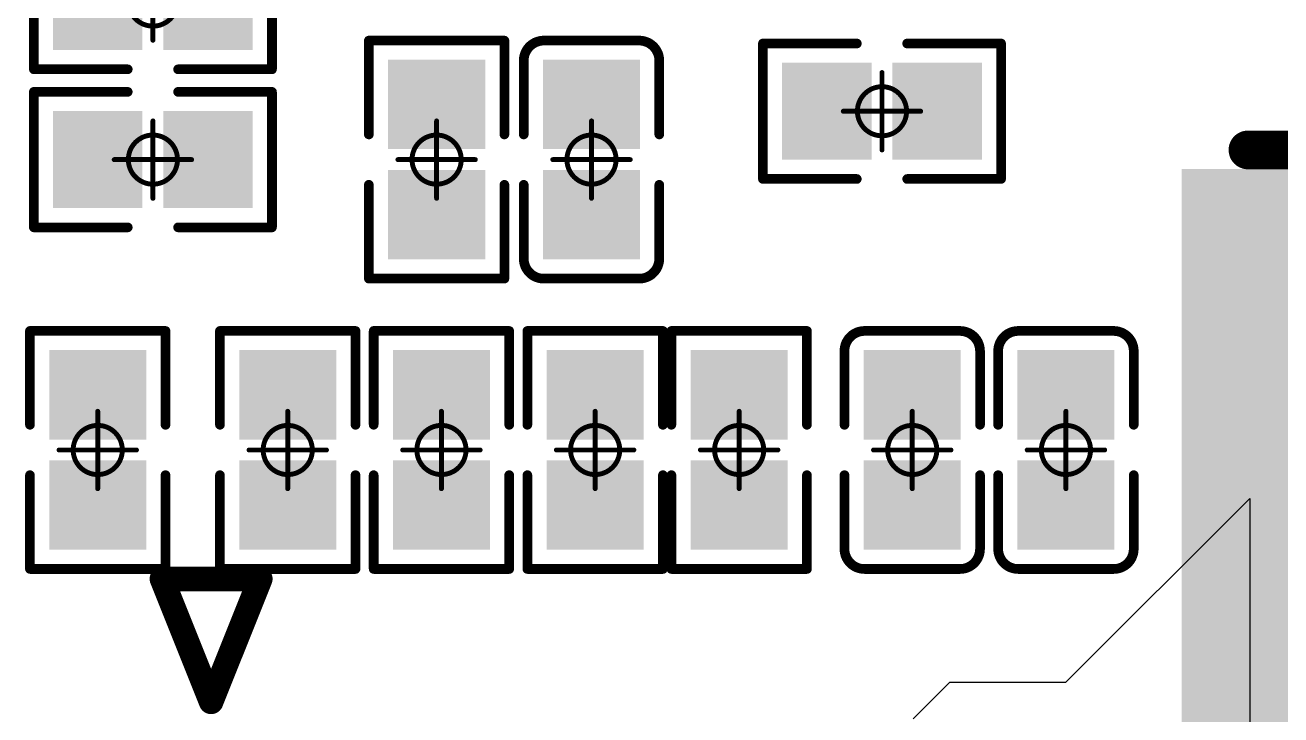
# Model space of a CAD drawing. Header units: millimetres. Extents: x 19.13 to 23.12, y 5.07 to 8.34.
# Drawn here: x 21.8309 to 22.0862, y 6.394 to 6.5343 of the extents above; entities that cross this region are included whole.
import ezdxf

# ---------------------------------------------------------------- set-up
doc = ezdxf.new("R2010")
doc.units = ezdxf.units.MM
doc.header["$MEASUREMENT"] = 0
for name, color, linetype in [('BottomLayer', 5, 'Continuous'), ('BottomOverlay', 54, 'Continuous'), ('BottomPaste', 16, 'Continuous'), ('BottomSolder', 6, 'Continuous'), ('Mechanical15', 56, 'Continuous'), ('Mechanical16', 56, 'Continuous')]:
    doc.layers.add(name, color=color, linetype=linetype)

# ---------------------------------------------------------------- blocks, each defined once
blk = doc.blocks.new('PL_3015_B_103')
at = {"layer": 'BottomLayer'}
for points in [[(-0.0689, 0.06102), (-0.0689, -0.06102), (-0.02165, 0.06102), (-0.02165, -0.06102)], [(0.02165, 0.06102), (0.02165, -0.06102), (0.0689, 0.06102), (0.0689, -0.06102)]]:
    blk.add_solid(points, dxfattribs=at)
at = {"layer": 'BottomOverlay', "const_width": 0.00787}
for points in [[(-0.05945, 0.0689), (0.0626, 0.0689)], [(-0.05945, -0.0685), (0.0626, -0.0685)]]:
    blk.add_lwpolyline(points, dxfattribs=at)
at = {"layer": 'BottomOverlay', "const_width": 0.00394}
for points in [[(-0.06142, 0.0689, 1), (-0.05748, 0.0689, 1)], [(0.06063, 0.0689, 1), (0.06457, 0.0689, 1)], [(-0.06142, -0.0685, 1), (-0.05748, -0.0685, 1)], [(0.06063, -0.0685, 1), (0.06457, -0.0685, 1)]]:
    blk.add_lwpolyline(points, format="xyb", close=True, dxfattribs=at)
at = {"layer": 'BottomPaste'}
for points in [[(-0.0689, 0.06102), (-0.0689, -0.06102), (-0.02165, 0.06102), (-0.02165, -0.06102)], [(0.02165, 0.06102), (0.02165, -0.06102), (0.0689, 0.06102), (0.0689, -0.06102)]]:
    blk.add_solid(points, dxfattribs=at)
at = {"layer": 'BottomSolder'}
for points in [[(-0.0729, 0.06502), (-0.0729, -0.06502), (-0.01765, 0.06502), (-0.01765, -0.06502)], [(0.01765, 0.06502), (0.01765, -0.06502), (0.0729, 0.06502), (0.0729, -0.06502)]]:
    blk.add_solid(points, dxfattribs=at)
blk = doc.blocks.new('C0201_B_147')
at = {"layer": 'BottomLayer'}
for points in [[(-0.01831, -0.00787), (-0.00413, -0.00787), (-0.01831, 0.00787), (-0.00413, 0.00787)], [(0.00413, -0.00787), (0.01831, -0.00787), (0.00413, 0.00787), (0.01831, 0.00787)]]:
    blk.add_solid(points, dxfattribs=at)
at = {"layer": 'BottomOverlay', "const_width": 0.00197}
for points in [[(-0.02421, 0.0097, -0.414214), (-0.02013, 0.01378)], [(0.02013, 0.01378, -0.414214), (0.02421, 0.0097)], [(-0.02013, -0.01378, -0.414214), (-0.02421, -0.0097)], [(0.02421, -0.0097, -0.414214), (0.02013, -0.01378)]]:
    blk.add_lwpolyline(points, format="xyb", dxfattribs=at)
for points in [[(-0.02013, 0.01378), (-0.00512, 0.01378)], [(0.00512, 0.01378), (0.02013, 0.01378)], [(-0.02421, 0.0097), (-0.02421, -0.0097)], [(0.02421, 0.0097), (0.02421, -0.0097)], [(-0.02013, -0.01378), (-0.00512, -0.01378)], [(0.00512, -0.01378), (0.02013, -0.01378)]]:
    blk.add_lwpolyline(points, dxfattribs=at)
at = {"layer": 'BottomOverlay', "const_width": 0.000984}
for points in [[(-0.02062, 0.01378, 1), (-0.01964, 0.01378, 1)], [(-0.02062, 0.01378, 1), (-0.01964, 0.01378, 1)], [(-0.00561, 0.01378, 1), (-0.00463, 0.01378, 1)], [(0.00463, 0.01378, 1), (0.00561, 0.01378, 1)], [(0.01964, 0.01378, 1), (0.02062, 0.01378, 1)], [(0.01964, 0.01378, 1), (0.02062, 0.01378, 1)], [(-0.0247, 0.0097, 1), (-0.02372, 0.0097, 1)], [(-0.0247, 0.0097, 1), (-0.02372, 0.0097, 1)], [(0.02372, 0.0097, 1), (0.0247, 0.0097, 1)], [(0.02372, 0.0097, 1), (0.0247, 0.0097, 1)], [(-0.0247, -0.0097, 1), (-0.02372, -0.0097, 1)], [(-0.0247, -0.0097, 1), (-0.02372, -0.0097, 1)], [(0.02372, -0.0097, 1), (0.0247, -0.0097, 1)], [(0.02372, -0.0097, 1), (0.0247, -0.0097, 1)], [(-0.02062, -0.01378, 1), (-0.01964, -0.01378, 1)], [(-0.02062, -0.01378, 1), (-0.01964, -0.01378, 1)], [(-0.00561, -0.01378, 1), (-0.00463, -0.01378, 1)], [(0.00463, -0.01378, 1), (0.00561, -0.01378, 1)], [(0.01964, -0.01378, 1), (0.02062, -0.01378, 1)], [(0.01964, -0.01378, 1), (0.02062, -0.01378, 1)]]:
    blk.add_lwpolyline(points, format="xyb", close=True, dxfattribs=at)
at = {"layer": 'BottomPaste'}
for points in [[(-0.01831, -0.00787), (-0.00413, -0.00787), (-0.01831, 0.00787), (-0.00413, 0.00787)], [(0.00413, -0.00787), (0.01831, -0.00787), (0.00413, 0.00787), (0.01831, 0.00787)]]:
    blk.add_solid(points, dxfattribs=at)
at = {"layer": 'BottomSolder'}
for points in [[(-0.02031, -0.00987), (-0.00213, -0.00987), (-0.02031, 0.00987), (-0.00213, 0.00987)], [(0.00213, -0.00987), (0.02031, -0.00987), (0.00213, 0.00987), (0.02031, 0.00987)]]:
    blk.add_solid(points, dxfattribs=at)
at = {"layer": 'Mechanical15', "const_width": 0.001}
for points in [[(0, 0.00787), (0, -0.00787)], [(-0.00787, 0), (0.00787, 0)]]:
    blk.add_lwpolyline(points, dxfattribs=at)
at = {"layer": 'Mechanical15'}
for points, const_width in [([(-0.00025, 0.00787, 1), (0.00025, 0.00787, 1)], 0.0005), ([(0.005, 0, 1), (-0.005, 0, 1)], 0.001), ([(-0.00812, 0, 1), (-0.00762, 0, 1)], 0.0005), ([(-0.00525, 0, 1), (-0.00475, 0, 1)], 0.0005), ([(0.00475, 0, 1), (0.00525, 0, 1)], 0.0005), ([(0.00762, 0, 1), (0.00812, 0, 1)], 0.0005), ([(-0.00025, -0.00787, 1), (0.00025, -0.00787, 1)], 0.0005)]:
    blk.add_lwpolyline(points, format="xyb", close=True, dxfattribs=dict(at, const_width=const_width))
blk = doc.blocks.new('C0201_B_150')
at = {"layer": 'BottomLayer'}
for points in [[(-0.01831, -0.00787), (-0.00413, -0.00787), (-0.01831, 0.00787), (-0.00413, 0.00787)], [(0.00413, -0.00787), (0.01831, -0.00787), (0.00413, 0.00787), (0.01831, 0.00787)]]:
    blk.add_solid(points, dxfattribs=at)
at = {"layer": 'BottomOverlay', "const_width": 0.00197}
for points in [[(-0.02421, 0.0097, -0.414214), (-0.02013, 0.01378)], [(0.02013, 0.01378, -0.414214), (0.02421, 0.0097)], [(-0.02013, -0.01378, -0.414214), (-0.02421, -0.0097)], [(0.02421, -0.0097, -0.414214), (0.02013, -0.01378)]]:
    blk.add_lwpolyline(points, format="xyb", dxfattribs=at)
for points in [[(-0.02013, 0.01378), (-0.00512, 0.01378)], [(0.00512, 0.01378), (0.02013, 0.01378)], [(-0.02421, 0.0097), (-0.02421, -0.0097)], [(0.02421, 0.0097), (0.02421, -0.0097)], [(-0.02013, -0.01378), (-0.00512, -0.01378)], [(0.00512, -0.01378), (0.02013, -0.01378)]]:
    blk.add_lwpolyline(points, dxfattribs=at)
at = {"layer": 'BottomOverlay', "const_width": 0.000984}
for points in [[(-0.02062, 0.01378, 1), (-0.01964, 0.01378, 1)], [(-0.02062, 0.01378, 1), (-0.01964, 0.01378, 1)], [(-0.00561, 0.01378, 1), (-0.00463, 0.01378, 1)], [(0.00463, 0.01378, 1), (0.00561, 0.01378, 1)], [(0.01964, 0.01378, 1), (0.02062, 0.01378, 1)], [(0.01964, 0.01378, 1), (0.02062, 0.01378, 1)], [(-0.0247, 0.0097, 1), (-0.02372, 0.0097, 1)], [(-0.0247, 0.0097, 1), (-0.02372, 0.0097, 1)], [(0.02372, 0.0097, 1), (0.0247, 0.0097, 1)], [(0.02372, 0.0097, 1), (0.0247, 0.0097, 1)], [(-0.0247, -0.0097, 1), (-0.02372, -0.0097, 1)], [(-0.0247, -0.0097, 1), (-0.02372, -0.0097, 1)], [(0.02372, -0.0097, 1), (0.0247, -0.0097, 1)], [(0.02372, -0.0097, 1), (0.0247, -0.0097, 1)], [(-0.02062, -0.01378, 1), (-0.01964, -0.01378, 1)], [(-0.02062, -0.01378, 1), (-0.01964, -0.01378, 1)], [(-0.00561, -0.01378, 1), (-0.00463, -0.01378, 1)], [(0.00463, -0.01378, 1), (0.00561, -0.01378, 1)], [(0.01964, -0.01378, 1), (0.02062, -0.01378, 1)], [(0.01964, -0.01378, 1), (0.02062, -0.01378, 1)]]:
    blk.add_lwpolyline(points, format="xyb", close=True, dxfattribs=at)
at = {"layer": 'BottomPaste'}
for points in [[(-0.01831, -0.00787), (-0.00413, -0.00787), (-0.01831, 0.00787), (-0.00413, 0.00787)], [(0.00413, -0.00787), (0.01831, -0.00787), (0.00413, 0.00787), (0.01831, 0.00787)]]:
    blk.add_solid(points, dxfattribs=at)
at = {"layer": 'BottomSolder'}
for points in [[(-0.02031, -0.00987), (-0.00213, -0.00987), (-0.02031, 0.00987), (-0.00213, 0.00987)], [(0.00213, -0.00987), (0.02031, -0.00987), (0.00213, 0.00987), (0.02031, 0.00987)]]:
    blk.add_solid(points, dxfattribs=at)
at = {"layer": 'Mechanical15', "const_width": 0.001}
for points in [[(0, 0.00787), (0, -0.00787)], [(-0.00787, 0), (0.00787, 0)]]:
    blk.add_lwpolyline(points, dxfattribs=at)
at = {"layer": 'Mechanical15'}
for points, const_width in [([(-0.00025, 0.00787, 1), (0.00025, 0.00787, 1)], 0.0005), ([(0.005, 0, 1), (-0.005, 0, 1)], 0.001), ([(-0.00812, 0, 1), (-0.00762, 0, 1)], 0.0005), ([(-0.00525, 0, 1), (-0.00475, 0, 1)], 0.0005), ([(0.00475, 0, 1), (0.00525, 0, 1)], 0.0005), ([(0.00762, 0, 1), (0.00812, 0, 1)], 0.0005), ([(-0.00025, -0.00787, 1), (0.00025, -0.00787, 1)], 0.0005)]:
    blk.add_lwpolyline(points, format="xyb", close=True, dxfattribs=dict(at, const_width=const_width))
blk = doc.blocks.new('C0201_B_154')
at = {"layer": 'BottomLayer'}
for points in [[(-0.01831, -0.00787), (-0.00413, -0.00787), (-0.01831, 0.00787), (-0.00413, 0.00787)], [(0.00413, -0.00787), (0.01831, -0.00787), (0.00413, 0.00787), (0.01831, 0.00787)]]:
    blk.add_solid(points, dxfattribs=at)
at = {"layer": 'BottomOverlay', "const_width": 0.00197}
for points in [[(-0.02421, 0.0097, -0.414214), (-0.02013, 0.01378)], [(0.02013, 0.01378, -0.414214), (0.02421, 0.0097)], [(-0.02013, -0.01378, -0.414214), (-0.02421, -0.0097)], [(0.02421, -0.0097, -0.414214), (0.02013, -0.01378)]]:
    blk.add_lwpolyline(points, format="xyb", dxfattribs=at)
for points in [[(-0.02013, 0.01378), (-0.00512, 0.01378)], [(0.00512, 0.01378), (0.02013, 0.01378)], [(-0.02421, 0.0097), (-0.02421, -0.0097)], [(0.02421, 0.0097), (0.02421, -0.0097)], [(-0.02013, -0.01378), (-0.00512, -0.01378)], [(0.00512, -0.01378), (0.02013, -0.01378)]]:
    blk.add_lwpolyline(points, dxfattribs=at)
at = {"layer": 'BottomOverlay', "const_width": 0.000984}
for points in [[(-0.02062, 0.01378, 1), (-0.01964, 0.01378, 1)], [(-0.02062, 0.01378, 1), (-0.01964, 0.01378, 1)], [(-0.00561, 0.01378, 1), (-0.00463, 0.01378, 1)], [(0.00463, 0.01378, 1), (0.00561, 0.01378, 1)], [(0.01964, 0.01378, 1), (0.02062, 0.01378, 1)], [(0.01964, 0.01378, 1), (0.02062, 0.01378, 1)], [(-0.0247, 0.0097, 1), (-0.02372, 0.0097, 1)], [(-0.0247, 0.0097, 1), (-0.02372, 0.0097, 1)], [(0.02372, 0.0097, 1), (0.0247, 0.0097, 1)], [(0.02372, 0.0097, 1), (0.0247, 0.0097, 1)], [(-0.0247, -0.0097, 1), (-0.02372, -0.0097, 1)], [(-0.0247, -0.0097, 1), (-0.02372, -0.0097, 1)], [(0.02372, -0.0097, 1), (0.0247, -0.0097, 1)], [(0.02372, -0.0097, 1), (0.0247, -0.0097, 1)], [(-0.02062, -0.01378, 1), (-0.01964, -0.01378, 1)], [(-0.02062, -0.01378, 1), (-0.01964, -0.01378, 1)], [(-0.00561, -0.01378, 1), (-0.00463, -0.01378, 1)], [(0.00463, -0.01378, 1), (0.00561, -0.01378, 1)], [(0.01964, -0.01378, 1), (0.02062, -0.01378, 1)], [(0.01964, -0.01378, 1), (0.02062, -0.01378, 1)]]:
    blk.add_lwpolyline(points, format="xyb", close=True, dxfattribs=at)
at = {"layer": 'BottomPaste'}
for points in [[(-0.01831, -0.00787), (-0.00413, -0.00787), (-0.01831, 0.00787), (-0.00413, 0.00787)], [(0.00413, -0.00787), (0.01831, -0.00787), (0.00413, 0.00787), (0.01831, 0.00787)]]:
    blk.add_solid(points, dxfattribs=at)
at = {"layer": 'BottomSolder'}
for points in [[(-0.02031, -0.00987), (-0.00213, -0.00987), (-0.02031, 0.00987), (-0.00213, 0.00987)], [(0.00213, -0.00987), (0.02031, -0.00987), (0.00213, 0.00987), (0.02031, 0.00987)]]:
    blk.add_solid(points, dxfattribs=at)
at = {"layer": 'Mechanical15', "const_width": 0.001}
for points in [[(0, 0.00787), (0, -0.00787)], [(-0.00787, 0), (0.00787, 0)]]:
    blk.add_lwpolyline(points, dxfattribs=at)
at = {"layer": 'Mechanical15'}
for points, const_width in [([(-0.00025, 0.00787, 1), (0.00025, 0.00787, 1)], 0.0005), ([(0.005, 0, 1), (-0.005, 0, 1)], 0.001), ([(-0.00812, 0, 1), (-0.00762, 0, 1)], 0.0005), ([(-0.00525, 0, 1), (-0.00475, 0, 1)], 0.0005), ([(0.00475, 0, 1), (0.00525, 0, 1)], 0.0005), ([(0.00762, 0, 1), (0.00812, 0, 1)], 0.0005), ([(-0.00025, -0.00787, 1), (0.00025, -0.00787, 1)], 0.0005)]:
    blk.add_lwpolyline(points, format="xyb", close=True, dxfattribs=dict(at, const_width=const_width))
blk = doc.blocks.new('R0201_B_340')
at = {"layer": 'BottomLayer'}
for points in [[(-0.01831, -0.00787), (-0.00413, -0.00787), (-0.01831, 0.00787), (-0.00413, 0.00787)], [(0.00413, -0.00787), (0.01831, -0.00787), (0.00413, 0.00787), (0.01831, 0.00787)]]:
    blk.add_solid(points, dxfattribs=at)
at = {"layer": 'BottomOverlay', "const_width": 0.00197}
for points in [[(-0.02421, 0.01378), (-0.00512, 0.01378)], [(-0.02421, -0.01378), (-0.02421, 0.01378)], [(0.00512, 0.01378), (0.02421, 0.01378)], [(0.02421, -0.01378), (0.02421, 0.01378)], [(-0.02421, -0.01378), (-0.00512, -0.01378)], [(0.00512, -0.01378), (0.02421, -0.01378)]]:
    blk.add_lwpolyline(points, dxfattribs=at)
at = {"layer": 'BottomOverlay', "const_width": 0.000984}
for points in [[(-0.0247, 0.01378, 1), (-0.02372, 0.01378, 1)], [(-0.0247, 0.01378, 1), (-0.02372, 0.01378, 1)], [(-0.00561, 0.01378, 1), (-0.00463, 0.01378, 1)], [(0.00463, 0.01378, 1), (0.00561, 0.01378, 1)], [(0.02372, 0.01378, 1), (0.0247, 0.01378, 1)], [(0.02372, 0.01378, 1), (0.0247, 0.01378, 1)], [(-0.0247, -0.01378, 1), (-0.02372, -0.01378, 1)], [(-0.0247, -0.01378, 1), (-0.02372, -0.01378, 1)], [(-0.00561, -0.01378, 1), (-0.00463, -0.01378, 1)], [(0.00463, -0.01378, 1), (0.00561, -0.01378, 1)], [(0.02372, -0.01378, 1), (0.0247, -0.01378, 1)], [(0.02372, -0.01378, 1), (0.0247, -0.01378, 1)]]:
    blk.add_lwpolyline(points, format="xyb", close=True, dxfattribs=at)
at = {"layer": 'BottomPaste'}
for points in [[(-0.01831, -0.00787), (-0.00413, -0.00787), (-0.01831, 0.00787), (-0.00413, 0.00787)], [(0.00413, -0.00787), (0.01831, -0.00787), (0.00413, 0.00787), (0.01831, 0.00787)]]:
    blk.add_solid(points, dxfattribs=at)
at = {"layer": 'BottomSolder'}
for points in [[(-0.02031, -0.00987), (-0.00213, -0.00987), (-0.02031, 0.00987), (-0.00213, 0.00987)], [(0.00213, -0.00987), (0.02031, -0.00987), (0.00213, 0.00987), (0.02031, 0.00987)]]:
    blk.add_solid(points, dxfattribs=at)
at = {"layer": 'Mechanical15', "const_width": 0.001}
for points in [[(0, -0.00787), (0, 0.00787)], [(-0.00787, 0), (0.00787, 0)]]:
    blk.add_lwpolyline(points, dxfattribs=at)
at = {"layer": 'Mechanical15'}
for points, const_width in [([(-0.00025, 0.00787, 1), (0.00025, 0.00787, 1)], 0.0005), ([(0.005, 0, 1), (-0.005, 0, 1)], 0.001), ([(-0.00812, 0, 1), (-0.00762, 0, 1)], 0.0005), ([(-0.00525, 0, 1), (-0.00475, 0, 1)], 0.0005), ([(0.00475, 0, 1), (0.00525, 0, 1)], 0.0005), ([(0.00762, 0, 1), (0.00812, 0, 1)], 0.0005), ([(-0.00025, -0.00787, 1), (0.00025, -0.00787, 1)], 0.0005)]:
    blk.add_lwpolyline(points, format="xyb", close=True, dxfattribs=dict(at, const_width=const_width))
blk = doc.blocks.new('R0201_B_342')
at = {"layer": 'BottomLayer'}
for points in [[(-0.01831, -0.00787), (-0.00413, -0.00787), (-0.01831, 0.00787), (-0.00413, 0.00787)], [(0.00413, -0.00787), (0.01831, -0.00787), (0.00413, 0.00787), (0.01831, 0.00787)]]:
    blk.add_solid(points, dxfattribs=at)
at = {"layer": 'BottomOverlay', "const_width": 0.00197}
for points in [[(-0.02421, 0.01378), (-0.00512, 0.01378)], [(-0.02421, -0.01378), (-0.02421, 0.01378)], [(0.00512, 0.01378), (0.02421, 0.01378)], [(0.02421, -0.01378), (0.02421, 0.01378)], [(-0.02421, -0.01378), (-0.00512, -0.01378)], [(0.00512, -0.01378), (0.02421, -0.01378)]]:
    blk.add_lwpolyline(points, dxfattribs=at)
at = {"layer": 'BottomOverlay', "const_width": 0.000984}
for points in [[(-0.0247, 0.01378, 1), (-0.02372, 0.01378, 1)], [(-0.0247, 0.01378, 1), (-0.02372, 0.01378, 1)], [(-0.00561, 0.01378, 1), (-0.00463, 0.01378, 1)], [(0.00463, 0.01378, 1), (0.00561, 0.01378, 1)], [(0.02372, 0.01378, 1), (0.0247, 0.01378, 1)], [(0.02372, 0.01378, 1), (0.0247, 0.01378, 1)], [(-0.0247, -0.01378, 1), (-0.02372, -0.01378, 1)], [(-0.0247, -0.01378, 1), (-0.02372, -0.01378, 1)], [(-0.00561, -0.01378, 1), (-0.00463, -0.01378, 1)], [(0.00463, -0.01378, 1), (0.00561, -0.01378, 1)], [(0.02372, -0.01378, 1), (0.0247, -0.01378, 1)], [(0.02372, -0.01378, 1), (0.0247, -0.01378, 1)]]:
    blk.add_lwpolyline(points, format="xyb", close=True, dxfattribs=at)
at = {"layer": 'BottomPaste'}
for points in [[(-0.01831, -0.00787), (-0.00413, -0.00787), (-0.01831, 0.00787), (-0.00413, 0.00787)], [(0.00413, -0.00787), (0.01831, -0.00787), (0.00413, 0.00787), (0.01831, 0.00787)]]:
    blk.add_solid(points, dxfattribs=at)
at = {"layer": 'BottomSolder'}
for points in [[(-0.02031, -0.00987), (-0.00213, -0.00987), (-0.02031, 0.00987), (-0.00213, 0.00987)], [(0.00213, -0.00987), (0.02031, -0.00987), (0.00213, 0.00987), (0.02031, 0.00987)]]:
    blk.add_solid(points, dxfattribs=at)
at = {"layer": 'Mechanical15', "const_width": 0.001}
for points in [[(0, -0.00787), (0, 0.00787)], [(-0.00787, 0), (0.00787, 0)]]:
    blk.add_lwpolyline(points, dxfattribs=at)
at = {"layer": 'Mechanical15'}
for points, const_width in [([(-0.00025, 0.00787, 1), (0.00025, 0.00787, 1)], 0.0005), ([(0.005, 0, 1), (-0.005, 0, 1)], 0.001), ([(-0.00812, 0, 1), (-0.00762, 0, 1)], 0.0005), ([(-0.00525, 0, 1), (-0.00475, 0, 1)], 0.0005), ([(0.00475, 0, 1), (0.00525, 0, 1)], 0.0005), ([(0.00762, 0, 1), (0.00812, 0, 1)], 0.0005), ([(-0.00025, -0.00787, 1), (0.00025, -0.00787, 1)], 0.0005)]:
    blk.add_lwpolyline(points, format="xyb", close=True, dxfattribs=dict(at, const_width=const_width))
blk = doc.blocks.new('R0201_B_346')
at = {"layer": 'BottomLayer'}
for points in [[(-0.01831, -0.00787), (-0.00413, -0.00787), (-0.01831, 0.00787), (-0.00413, 0.00787)], [(0.00413, -0.00787), (0.01831, -0.00787), (0.00413, 0.00787), (0.01831, 0.00787)]]:
    blk.add_solid(points, dxfattribs=at)
at = {"layer": 'BottomOverlay', "const_width": 0.00197}
for points in [[(-0.00512, 0.01378), (-0.02421, 0.01378)], [(-0.02421, 0.01378), (-0.02421, -0.01378)], [(0.02421, 0.01378), (0.00512, 0.01378)], [(0.02421, 0.01378), (0.02421, -0.01378)], [(-0.00512, -0.01378), (-0.02421, -0.01378)], [(0.02421, -0.01378), (0.00512, -0.01378)]]:
    blk.add_lwpolyline(points, dxfattribs=at)
at = {"layer": 'BottomOverlay', "const_width": 0.000984}
for points in [[(-0.0247, 0.01378, 1), (-0.02372, 0.01378, 1)], [(-0.0247, 0.01378, 1), (-0.02372, 0.01378, 1)], [(-0.00561, 0.01378, 1), (-0.00463, 0.01378, 1)], [(0.00463, 0.01378, 1), (0.00561, 0.01378, 1)], [(0.02372, 0.01378, 1), (0.0247, 0.01378, 1)], [(0.02372, 0.01378, 1), (0.0247, 0.01378, 1)], [(-0.0247, -0.01378, 1), (-0.02372, -0.01378, 1)], [(-0.0247, -0.01378, 1), (-0.02372, -0.01378, 1)], [(-0.00561, -0.01378, 1), (-0.00463, -0.01378, 1)], [(0.00463, -0.01378, 1), (0.00561, -0.01378, 1)], [(0.02372, -0.01378, 1), (0.0247, -0.01378, 1)], [(0.02372, -0.01378, 1), (0.0247, -0.01378, 1)]]:
    blk.add_lwpolyline(points, format="xyb", close=True, dxfattribs=at)
at = {"layer": 'BottomPaste'}
for points in [[(-0.01831, -0.00787), (-0.00413, -0.00787), (-0.01831, 0.00787), (-0.00413, 0.00787)], [(0.00413, -0.00787), (0.01831, -0.00787), (0.00413, 0.00787), (0.01831, 0.00787)]]:
    blk.add_solid(points, dxfattribs=at)
at = {"layer": 'BottomSolder'}
for points in [[(-0.02031, -0.00987), (-0.00213, -0.00987), (-0.02031, 0.00987), (-0.00213, 0.00987)], [(0.00213, -0.00987), (0.02031, -0.00987), (0.00213, 0.00987), (0.02031, 0.00987)]]:
    blk.add_solid(points, dxfattribs=at)
at = {"layer": 'Mechanical15', "const_width": 0.001}
for points in [[(0, 0.00787), (0, -0.00787)], [(0.00787, 0), (-0.00787, 0)]]:
    blk.add_lwpolyline(points, dxfattribs=at)
at = {"layer": 'Mechanical15'}
for points, const_width in [([(-0.00025, 0.00787, 1), (0.00025, 0.00787, 1)], 0.0005), ([(0.005, 0, 1), (-0.005, 0, 1)], 0.001), ([(-0.00812, 0, 1), (-0.00762, 0, 1)], 0.0005), ([(-0.00525, 0, 1), (-0.00475, 0, 1)], 0.0005), ([(0.00475, 0, 1), (0.00525, 0, 1)], 0.0005), ([(0.00762, 0, 1), (0.00812, 0, 1)], 0.0005), ([(-0.00025, -0.00787, 1), (0.00025, -0.00787, 1)], 0.0005)]:
    blk.add_lwpolyline(points, format="xyb", close=True, dxfattribs=dict(at, const_width=const_width))
blk = doc.blocks.new('R0201_B_347')
at = {"layer": 'BottomLayer'}
for points in [[(-0.01831, -0.00787), (-0.00413, -0.00787), (-0.01831, 0.00787), (-0.00413, 0.00787)], [(0.00413, -0.00787), (0.01831, -0.00787), (0.00413, 0.00787), (0.01831, 0.00787)]]:
    blk.add_solid(points, dxfattribs=at)
at = {"layer": 'BottomOverlay', "const_width": 0.00197}
for points in [[(-0.02421, 0.01378), (-0.00512, 0.01378)], [(-0.02421, 0.01378), (-0.02421, -0.01378)], [(0.00512, 0.01378), (0.02421, 0.01378)], [(0.02421, 0.01378), (0.02421, -0.01378)], [(-0.02421, -0.01378), (-0.00512, -0.01378)], [(0.00512, -0.01378), (0.02421, -0.01378)]]:
    blk.add_lwpolyline(points, dxfattribs=at)
at = {"layer": 'BottomOverlay', "const_width": 0.000984}
for points in [[(-0.0247, 0.01378, 1), (-0.02372, 0.01378, 1)], [(-0.0247, 0.01378, 1), (-0.02372, 0.01378, 1)], [(-0.00561, 0.01378, 1), (-0.00463, 0.01378, 1)], [(0.00463, 0.01378, 1), (0.00561, 0.01378, 1)], [(0.02372, 0.01378, 1), (0.0247, 0.01378, 1)], [(0.02372, 0.01378, 1), (0.0247, 0.01378, 1)], [(-0.0247, -0.01378, 1), (-0.02372, -0.01378, 1)], [(-0.0247, -0.01378, 1), (-0.02372, -0.01378, 1)], [(-0.00561, -0.01378, 1), (-0.00463, -0.01378, 1)], [(0.00463, -0.01378, 1), (0.00561, -0.01378, 1)], [(0.02372, -0.01378, 1), (0.0247, -0.01378, 1)], [(0.02372, -0.01378, 1), (0.0247, -0.01378, 1)]]:
    blk.add_lwpolyline(points, format="xyb", close=True, dxfattribs=at)
at = {"layer": 'BottomPaste'}
for points in [[(-0.01831, -0.00787), (-0.00413, -0.00787), (-0.01831, 0.00787), (-0.00413, 0.00787)], [(0.00413, -0.00787), (0.01831, -0.00787), (0.00413, 0.00787), (0.01831, 0.00787)]]:
    blk.add_solid(points, dxfattribs=at)
at = {"layer": 'BottomSolder'}
for points in [[(-0.02031, -0.00987), (-0.00213, -0.00987), (-0.02031, 0.00987), (-0.00213, 0.00987)], [(0.00213, -0.00987), (0.02031, -0.00987), (0.00213, 0.00987), (0.02031, 0.00987)]]:
    blk.add_solid(points, dxfattribs=at)
at = {"layer": 'Mechanical15', "const_width": 0.001}
for points in [[(0, 0.00787), (0, -0.00787)], [(-0.00787, 0), (0.00787, 0)]]:
    blk.add_lwpolyline(points, dxfattribs=at)
at = {"layer": 'Mechanical15'}
for points, const_width in [([(-0.00025, 0.00787, 1), (0.00025, 0.00787, 1)], 0.0005), ([(0.005, 0, 1), (-0.005, 0, 1)], 0.001), ([(-0.00812, 0, 1), (-0.00762, 0, 1)], 0.0005), ([(-0.00525, 0, 1), (-0.00475, 0, 1)], 0.0005), ([(0.00475, 0, 1), (0.00525, 0, 1)], 0.0005), ([(0.00762, 0, 1), (0.00812, 0, 1)], 0.0005), ([(-0.00025, -0.00787, 1), (0.00025, -0.00787, 1)], 0.0005)]:
    blk.add_lwpolyline(points, format="xyb", close=True, dxfattribs=dict(at, const_width=const_width))
blk = doc.blocks.new('R0201_B_350')
at = {"layer": 'BottomLayer'}
for points in [[(-0.01831, -0.00787), (-0.00413, -0.00787), (-0.01831, 0.00787), (-0.00413, 0.00787)], [(0.00413, -0.00787), (0.01831, -0.00787), (0.00413, 0.00787), (0.01831, 0.00787)]]:
    blk.add_solid(points, dxfattribs=at)
at = {"layer": 'BottomOverlay', "const_width": 0.00197}
for points in [[(-0.02421, 0.01378), (-0.00512, 0.01378)], [(-0.02421, 0.01378), (-0.02421, -0.01378)], [(0.00512, 0.01378), (0.02421, 0.01378)], [(0.02421, 0.01378), (0.02421, -0.01378)], [(-0.02421, -0.01378), (-0.00512, -0.01378)], [(0.00512, -0.01378), (0.02421, -0.01378)]]:
    blk.add_lwpolyline(points, dxfattribs=at)
at = {"layer": 'BottomOverlay', "const_width": 0.000984}
for points in [[(-0.0247, 0.01378, 1), (-0.02372, 0.01378, 1)], [(-0.0247, 0.01378, 1), (-0.02372, 0.01378, 1)], [(-0.00561, 0.01378, 1), (-0.00463, 0.01378, 1)], [(0.00463, 0.01378, 1), (0.00561, 0.01378, 1)], [(0.02372, 0.01378, 1), (0.0247, 0.01378, 1)], [(0.02372, 0.01378, 1), (0.0247, 0.01378, 1)], [(-0.0247, -0.01378, 1), (-0.02372, -0.01378, 1)], [(-0.0247, -0.01378, 1), (-0.02372, -0.01378, 1)], [(-0.00561, -0.01378, 1), (-0.00463, -0.01378, 1)], [(0.00463, -0.01378, 1), (0.00561, -0.01378, 1)], [(0.02372, -0.01378, 1), (0.0247, -0.01378, 1)], [(0.02372, -0.01378, 1), (0.0247, -0.01378, 1)]]:
    blk.add_lwpolyline(points, format="xyb", close=True, dxfattribs=at)
at = {"layer": 'BottomPaste'}
for points in [[(-0.01831, -0.00787), (-0.00413, -0.00787), (-0.01831, 0.00787), (-0.00413, 0.00787)], [(0.00413, -0.00787), (0.01831, -0.00787), (0.00413, 0.00787), (0.01831, 0.00787)]]:
    blk.add_solid(points, dxfattribs=at)
at = {"layer": 'BottomSolder'}
for points in [[(-0.02031, -0.00987), (-0.00213, -0.00987), (-0.02031, 0.00987), (-0.00213, 0.00987)], [(0.00213, -0.00987), (0.02031, -0.00987), (0.00213, 0.00987), (0.02031, 0.00987)]]:
    blk.add_solid(points, dxfattribs=at)
at = {"layer": 'Mechanical15', "const_width": 0.001}
for points in [[(0, 0.00787), (0, -0.00787)], [(-0.00787, 0), (0.00787, 0)]]:
    blk.add_lwpolyline(points, dxfattribs=at)
at = {"layer": 'Mechanical15'}
for points, const_width in [([(-0.00025, 0.00787, 1), (0.00025, 0.00787, 1)], 0.0005), ([(0.005, 0, 1), (-0.005, 0, 1)], 0.001), ([(-0.00812, 0, 1), (-0.00762, 0, 1)], 0.0005), ([(-0.00525, 0, 1), (-0.00475, 0, 1)], 0.0005), ([(0.00475, 0, 1), (0.00525, 0, 1)], 0.0005), ([(0.00762, 0, 1), (0.00812, 0, 1)], 0.0005), ([(-0.00025, -0.00787, 1), (0.00025, -0.00787, 1)], 0.0005)]:
    blk.add_lwpolyline(points, format="xyb", close=True, dxfattribs=dict(at, const_width=const_width))
blk = doc.blocks.new('R0201_B_352')
at = {"layer": 'BottomLayer'}
for points in [[(-0.01831, -0.00787), (-0.00413, -0.00787), (-0.01831, 0.00787), (-0.00413, 0.00787)], [(0.00413, -0.00787), (0.01831, -0.00787), (0.00413, 0.00787), (0.01831, 0.00787)]]:
    blk.add_solid(points, dxfattribs=at)
at = {"layer": 'BottomOverlay', "const_width": 0.00197}
for points in [[(-0.00512, 0.01378), (-0.02421, 0.01378)], [(-0.02421, -0.01378), (-0.02421, 0.01378)], [(0.02421, 0.01378), (0.00512, 0.01378)], [(0.02421, -0.01378), (0.02421, 0.01378)], [(-0.00512, -0.01378), (-0.02421, -0.01378)], [(0.02421, -0.01378), (0.00512, -0.01378)]]:
    blk.add_lwpolyline(points, dxfattribs=at)
at = {"layer": 'BottomOverlay', "const_width": 0.000984}
for points in [[(-0.0247, 0.01378, 1), (-0.02372, 0.01378, 1)], [(-0.0247, 0.01378, 1), (-0.02372, 0.01378, 1)], [(-0.00561, 0.01378, 1), (-0.00463, 0.01378, 1)], [(0.00463, 0.01378, 1), (0.00561, 0.01378, 1)], [(0.02372, 0.01378, 1), (0.0247, 0.01378, 1)], [(0.02372, 0.01378, 1), (0.0247, 0.01378, 1)], [(-0.0247, -0.01378, 1), (-0.02372, -0.01378, 1)], [(-0.0247, -0.01378, 1), (-0.02372, -0.01378, 1)], [(-0.00561, -0.01378, 1), (-0.00463, -0.01378, 1)], [(0.00463, -0.01378, 1), (0.00561, -0.01378, 1)], [(0.02372, -0.01378, 1), (0.0247, -0.01378, 1)], [(0.02372, -0.01378, 1), (0.0247, -0.01378, 1)]]:
    blk.add_lwpolyline(points, format="xyb", close=True, dxfattribs=at)
at = {"layer": 'BottomPaste'}
for points in [[(-0.01831, -0.00787), (-0.00413, -0.00787), (-0.01831, 0.00787), (-0.00413, 0.00787)], [(0.00413, -0.00787), (0.01831, -0.00787), (0.00413, 0.00787), (0.01831, 0.00787)]]:
    blk.add_solid(points, dxfattribs=at)
at = {"layer": 'BottomSolder'}
for points in [[(-0.02031, -0.00987), (-0.00213, -0.00987), (-0.02031, 0.00987), (-0.00213, 0.00987)], [(0.00213, -0.00987), (0.02031, -0.00987), (0.00213, 0.00987), (0.02031, 0.00987)]]:
    blk.add_solid(points, dxfattribs=at)
at = {"layer": 'Mechanical15', "const_width": 0.001}
for points in [[(0, -0.00787), (0, 0.00787)], [(0.00787, 0), (-0.00787, 0)]]:
    blk.add_lwpolyline(points, dxfattribs=at)
at = {"layer": 'Mechanical15'}
for points, const_width in [([(-0.00025, 0.00787, 1), (0.00025, 0.00787, 1)], 0.0005), ([(0.005, 0, 1), (-0.005, 0, 1)], 0.001), ([(-0.00812, 0, 1), (-0.00762, 0, 1)], 0.0005), ([(-0.00525, 0, 1), (-0.00475, 0, 1)], 0.0005), ([(0.00475, 0, 1), (0.00525, 0, 1)], 0.0005), ([(0.00762, 0, 1), (0.00812, 0, 1)], 0.0005), ([(-0.00025, -0.00787, 1), (0.00025, -0.00787, 1)], 0.0005)]:
    blk.add_lwpolyline(points, format="xyb", close=True, dxfattribs=dict(at, const_width=const_width))
blk = doc.blocks.new('R0201_B_354')
at = {"layer": 'BottomLayer'}
for points in [[(-0.01831, -0.00787), (-0.00413, -0.00787), (-0.01831, 0.00787), (-0.00413, 0.00787)], [(0.00413, -0.00787), (0.01831, -0.00787), (0.00413, 0.00787), (0.01831, 0.00787)]]:
    blk.add_solid(points, dxfattribs=at)
at = {"layer": 'BottomOverlay', "const_width": 0.00197}
for points in [[(-0.00512, 0.01378), (-0.02421, 0.01378)], [(-0.02421, -0.01378), (-0.02421, 0.01378)], [(0.02421, 0.01378), (0.00512, 0.01378)], [(0.02421, -0.01378), (0.02421, 0.01378)], [(-0.00512, -0.01378), (-0.02421, -0.01378)], [(0.02421, -0.01378), (0.00512, -0.01378)]]:
    blk.add_lwpolyline(points, dxfattribs=at)
at = {"layer": 'BottomOverlay', "const_width": 0.000984}
for points in [[(-0.0247, 0.01378, 1), (-0.02372, 0.01378, 1)], [(-0.0247, 0.01378, 1), (-0.02372, 0.01378, 1)], [(-0.00561, 0.01378, 1), (-0.00463, 0.01378, 1)], [(0.00463, 0.01378, 1), (0.00561, 0.01378, 1)], [(0.02372, 0.01378, 1), (0.0247, 0.01378, 1)], [(0.02372, 0.01378, 1), (0.0247, 0.01378, 1)], [(-0.0247, -0.01378, 1), (-0.02372, -0.01378, 1)], [(-0.0247, -0.01378, 1), (-0.02372, -0.01378, 1)], [(-0.00561, -0.01378, 1), (-0.00463, -0.01378, 1)], [(0.00463, -0.01378, 1), (0.00561, -0.01378, 1)], [(0.02372, -0.01378, 1), (0.0247, -0.01378, 1)], [(0.02372, -0.01378, 1), (0.0247, -0.01378, 1)]]:
    blk.add_lwpolyline(points, format="xyb", close=True, dxfattribs=at)
at = {"layer": 'BottomPaste'}
for points in [[(-0.01831, -0.00787), (-0.00413, -0.00787), (-0.01831, 0.00787), (-0.00413, 0.00787)], [(0.00413, -0.00787), (0.01831, -0.00787), (0.00413, 0.00787), (0.01831, 0.00787)]]:
    blk.add_solid(points, dxfattribs=at)
at = {"layer": 'BottomSolder'}
for points in [[(-0.02031, -0.00987), (-0.00213, -0.00987), (-0.02031, 0.00987), (-0.00213, 0.00987)], [(0.00213, -0.00987), (0.02031, -0.00987), (0.00213, 0.00987), (0.02031, 0.00987)]]:
    blk.add_solid(points, dxfattribs=at)
at = {"layer": 'Mechanical15', "const_width": 0.001}
for points in [[(0, -0.00787), (0, 0.00787)], [(0.00787, 0), (-0.00787, 0)]]:
    blk.add_lwpolyline(points, dxfattribs=at)
at = {"layer": 'Mechanical15'}
for points, const_width in [([(-0.00025, 0.00787, 1), (0.00025, 0.00787, 1)], 0.0005), ([(0.005, 0, 1), (-0.005, 0, 1)], 0.001), ([(-0.00812, 0, 1), (-0.00762, 0, 1)], 0.0005), ([(-0.00525, 0, 1), (-0.00475, 0, 1)], 0.0005), ([(0.00475, 0, 1), (0.00525, 0, 1)], 0.0005), ([(0.00762, 0, 1), (0.00812, 0, 1)], 0.0005), ([(-0.00025, -0.00787, 1), (0.00025, -0.00787, 1)], 0.0005)]:
    blk.add_lwpolyline(points, format="xyb", close=True, dxfattribs=dict(at, const_width=const_width))
blk = doc.blocks.new('R0201_B_355')
at = {"layer": 'BottomLayer'}
for points in [[(-0.01831, -0.00787), (-0.00413, -0.00787), (-0.01831, 0.00787), (-0.00413, 0.00787)], [(0.00413, -0.00787), (0.01831, -0.00787), (0.00413, 0.00787), (0.01831, 0.00787)]]:
    blk.add_solid(points, dxfattribs=at)
at = {"layer": 'BottomOverlay', "const_width": 0.00197}
for points in [[(-0.02421, 0.01378), (-0.00512, 0.01378)], [(-0.02421, 0.01378), (-0.02421, -0.01378)], [(0.00512, 0.01378), (0.02421, 0.01378)], [(0.02421, 0.01378), (0.02421, -0.01378)], [(-0.02421, -0.01378), (-0.00512, -0.01378)], [(0.00512, -0.01378), (0.02421, -0.01378)]]:
    blk.add_lwpolyline(points, dxfattribs=at)
at = {"layer": 'BottomOverlay', "const_width": 0.000984}
for points in [[(-0.0247, 0.01378, 1), (-0.02372, 0.01378, 1)], [(-0.0247, 0.01378, 1), (-0.02372, 0.01378, 1)], [(-0.00561, 0.01378, 1), (-0.00463, 0.01378, 1)], [(0.00463, 0.01378, 1), (0.00561, 0.01378, 1)], [(0.02372, 0.01378, 1), (0.0247, 0.01378, 1)], [(0.02372, 0.01378, 1), (0.0247, 0.01378, 1)], [(-0.0247, -0.01378, 1), (-0.02372, -0.01378, 1)], [(-0.0247, -0.01378, 1), (-0.02372, -0.01378, 1)], [(-0.00561, -0.01378, 1), (-0.00463, -0.01378, 1)], [(0.00463, -0.01378, 1), (0.00561, -0.01378, 1)], [(0.02372, -0.01378, 1), (0.0247, -0.01378, 1)], [(0.02372, -0.01378, 1), (0.0247, -0.01378, 1)]]:
    blk.add_lwpolyline(points, format="xyb", close=True, dxfattribs=at)
at = {"layer": 'BottomPaste'}
for points in [[(-0.01831, -0.00787), (-0.00413, -0.00787), (-0.01831, 0.00787), (-0.00413, 0.00787)], [(0.00413, -0.00787), (0.01831, -0.00787), (0.00413, 0.00787), (0.01831, 0.00787)]]:
    blk.add_solid(points, dxfattribs=at)
at = {"layer": 'BottomSolder'}
for points in [[(-0.02031, -0.00987), (-0.00213, -0.00987), (-0.02031, 0.00987), (-0.00213, 0.00987)], [(0.00213, -0.00987), (0.02031, -0.00987), (0.00213, 0.00987), (0.02031, 0.00987)]]:
    blk.add_solid(points, dxfattribs=at)
at = {"layer": 'Mechanical15', "const_width": 0.001}
for points in [[(0, 0.00787), (0, -0.00787)], [(-0.00787, 0), (0.00787, 0)]]:
    blk.add_lwpolyline(points, dxfattribs=at)
at = {"layer": 'Mechanical15'}
for points, const_width in [([(-0.00025, 0.00787, 1), (0.00025, 0.00787, 1)], 0.0005), ([(0.005, 0, 1), (-0.005, 0, 1)], 0.001), ([(-0.00812, 0, 1), (-0.00762, 0, 1)], 0.0005), ([(-0.00525, 0, 1), (-0.00475, 0, 1)], 0.0005), ([(0.00475, 0, 1), (0.00525, 0, 1)], 0.0005), ([(0.00762, 0, 1), (0.00812, 0, 1)], 0.0005), ([(-0.00025, -0.00787, 1), (0.00025, -0.00787, 1)], 0.0005)]:
    blk.add_lwpolyline(points, format="xyb", close=True, dxfattribs=dict(at, const_width=const_width))
blk = doc.blocks.new('R0201_B_356')
at = {"layer": 'BottomLayer'}
for points in [[(-0.01831, -0.00787), (-0.00413, -0.00787), (-0.01831, 0.00787), (-0.00413, 0.00787)], [(0.00413, -0.00787), (0.01831, -0.00787), (0.00413, 0.00787), (0.01831, 0.00787)]]:
    blk.add_solid(points, dxfattribs=at)
at = {"layer": 'BottomOverlay', "const_width": 0.00197}
for points in [[(-0.02421, 0.01378), (-0.00512, 0.01378)], [(-0.02421, 0.01378), (-0.02421, -0.01378)], [(0.00512, 0.01378), (0.02421, 0.01378)], [(0.02421, 0.01378), (0.02421, -0.01378)], [(-0.02421, -0.01378), (-0.00512, -0.01378)], [(0.00512, -0.01378), (0.02421, -0.01378)]]:
    blk.add_lwpolyline(points, dxfattribs=at)
at = {"layer": 'BottomOverlay', "const_width": 0.000984}
for points in [[(-0.0247, 0.01378, 1), (-0.02372, 0.01378, 1)], [(-0.0247, 0.01378, 1), (-0.02372, 0.01378, 1)], [(-0.00561, 0.01378, 1), (-0.00463, 0.01378, 1)], [(0.00463, 0.01378, 1), (0.00561, 0.01378, 1)], [(0.02372, 0.01378, 1), (0.0247, 0.01378, 1)], [(0.02372, 0.01378, 1), (0.0247, 0.01378, 1)], [(-0.0247, -0.01378, 1), (-0.02372, -0.01378, 1)], [(-0.0247, -0.01378, 1), (-0.02372, -0.01378, 1)], [(-0.00561, -0.01378, 1), (-0.00463, -0.01378, 1)], [(0.00463, -0.01378, 1), (0.00561, -0.01378, 1)], [(0.02372, -0.01378, 1), (0.0247, -0.01378, 1)], [(0.02372, -0.01378, 1), (0.0247, -0.01378, 1)]]:
    blk.add_lwpolyline(points, format="xyb", close=True, dxfattribs=at)
at = {"layer": 'BottomPaste'}
for points in [[(-0.01831, -0.00787), (-0.00413, -0.00787), (-0.01831, 0.00787), (-0.00413, 0.00787)], [(0.00413, -0.00787), (0.01831, -0.00787), (0.00413, 0.00787), (0.01831, 0.00787)]]:
    blk.add_solid(points, dxfattribs=at)
at = {"layer": 'BottomSolder'}
for points in [[(-0.02031, -0.00987), (-0.00213, -0.00987), (-0.02031, 0.00987), (-0.00213, 0.00987)], [(0.00213, -0.00987), (0.02031, -0.00987), (0.00213, 0.00987), (0.02031, 0.00987)]]:
    blk.add_solid(points, dxfattribs=at)
at = {"layer": 'Mechanical15', "const_width": 0.001}
for points in [[(0, 0.00787), (0, -0.00787)], [(-0.00787, 0), (0.00787, 0)]]:
    blk.add_lwpolyline(points, dxfattribs=at)
at = {"layer": 'Mechanical15'}
for points, const_width in [([(-0.00025, 0.00787, 1), (0.00025, 0.00787, 1)], 0.0005), ([(0.005, 0, 1), (-0.005, 0, 1)], 0.001), ([(-0.00812, 0, 1), (-0.00762, 0, 1)], 0.0005), ([(-0.00525, 0, 1), (-0.00475, 0, 1)], 0.0005), ([(0.00475, 0, 1), (0.00525, 0, 1)], 0.0005), ([(0.00762, 0, 1), (0.00812, 0, 1)], 0.0005), ([(-0.00025, -0.00787, 1), (0.00025, -0.00787, 1)], 0.0005)]:
    blk.add_lwpolyline(points, format="xyb", close=True, dxfattribs=dict(at, const_width=const_width))
blk = doc.blocks.new('QFN40_5R00X5R00X0R90_T_B_511')
at = {"layer": 'BottomOverlay', "const_width": 0.005}
for points in [[(-0.14914, -0.06185), (-0.14914, -0.08185)], [(-0.14914, -0.06185), (-0.12414, -0.07185)], [(-0.12414, -0.07185), (-0.14914, -0.08185)]]:
    blk.add_lwpolyline(points, dxfattribs=at)
at = {"layer": 'BottomOverlay', "const_width": 0.0025}
for points in [[(-0.15039, -0.06185, 1), (-0.14789, -0.06185, 1)], [(-0.15039, -0.06185, 1), (-0.14789, -0.06185, 1)], [(-0.12539, -0.07185, 1), (-0.12289, -0.07185, 1)], [(-0.12539, -0.07185, 1), (-0.12289, -0.07185, 1)], [(-0.15039, -0.08185, 1), (-0.14789, -0.08185, 1)], [(-0.15039, -0.08185, 1), (-0.14789, -0.08185, 1)]]:
    blk.add_lwpolyline(points, format="xyb", close=True, dxfattribs=at)
at = {"layer": 'Mechanical16', "const_width": 0.005}
for points in [[(-0.14914, -0.06185), (-0.14914, -0.08185)], [(-0.14914, -0.06185), (-0.12414, -0.07185)], [(-0.12414, -0.07185), (-0.14914, -0.08185)]]:
    blk.add_lwpolyline(points, dxfattribs=at)
at = {"layer": 'Mechanical16', "const_width": 0.0025}
for points in [[(-0.15039, -0.06185, 1), (-0.14789, -0.06185, 1)], [(-0.15039, -0.06185, 1), (-0.14789, -0.06185, 1)], [(-0.12539, -0.07185, 1), (-0.12289, -0.07185, 1)], [(-0.12539, -0.07185, 1), (-0.12289, -0.07185, 1)], [(-0.15039, -0.08185, 1), (-0.14789, -0.08185, 1)], [(-0.15039, -0.08185, 1), (-0.14789, -0.08185, 1)]]:
    blk.add_lwpolyline(points, format="xyb", close=True, dxfattribs=at)

msp = doc.modelspace()

# ---------------------------------------------------------------- linework, layer by layer
at = {"layer": 'BottomLayer'}
for p, q in [((22.04247, 6.40067), (22.07987, 6.43807)), ((22.07987, 6.43807), (22.07987, 6.38689)), ((22.01139, 6.39321), (22.01885, 6.40067)), ((22.01885, 6.40067), (22.04247, 6.40067))]:
    msp.add_line(p, q, dxfattribs=at)

# ---------------------------------------------------------------- block references
for name, p, rotation in [('R0201_B_342', (21.85684, 6.53912), 360), ('R0201_B_354', (21.91452, 6.50697), 90), ('C0201_B_154', (21.94601, 6.50697), 270), ('R0201_B_346', (22.00507, 6.51681), 180), ('R0201_B_340', (21.85684, 6.50697), 360), ('PL_3015_B_103', (22.13893, 6.44004), 360), ('R0201_B_350', (21.84562, 6.44791), 270), ('R0201_B_347', (21.88425, 6.44791), 270), ('R0201_B_356', (21.9155, 6.44791), 270), ('R0201_B_355', (21.94675, 6.44791), 270), ('R0201_B_352', (21.97603, 6.44791), 90), ('C0201_B_147', (22.01122, 6.44791), 270), ('C0201_B_150', (22.04247, 6.44791), 270), ('QFN40_5R00X5R00X0R90_T_B_511', (21.94052, 6.27254), 270)]:
    msp.add_blockref(name, p, dxfattribs=dict(rotation=rotation))

doc.saveas('drawing.dxf')
